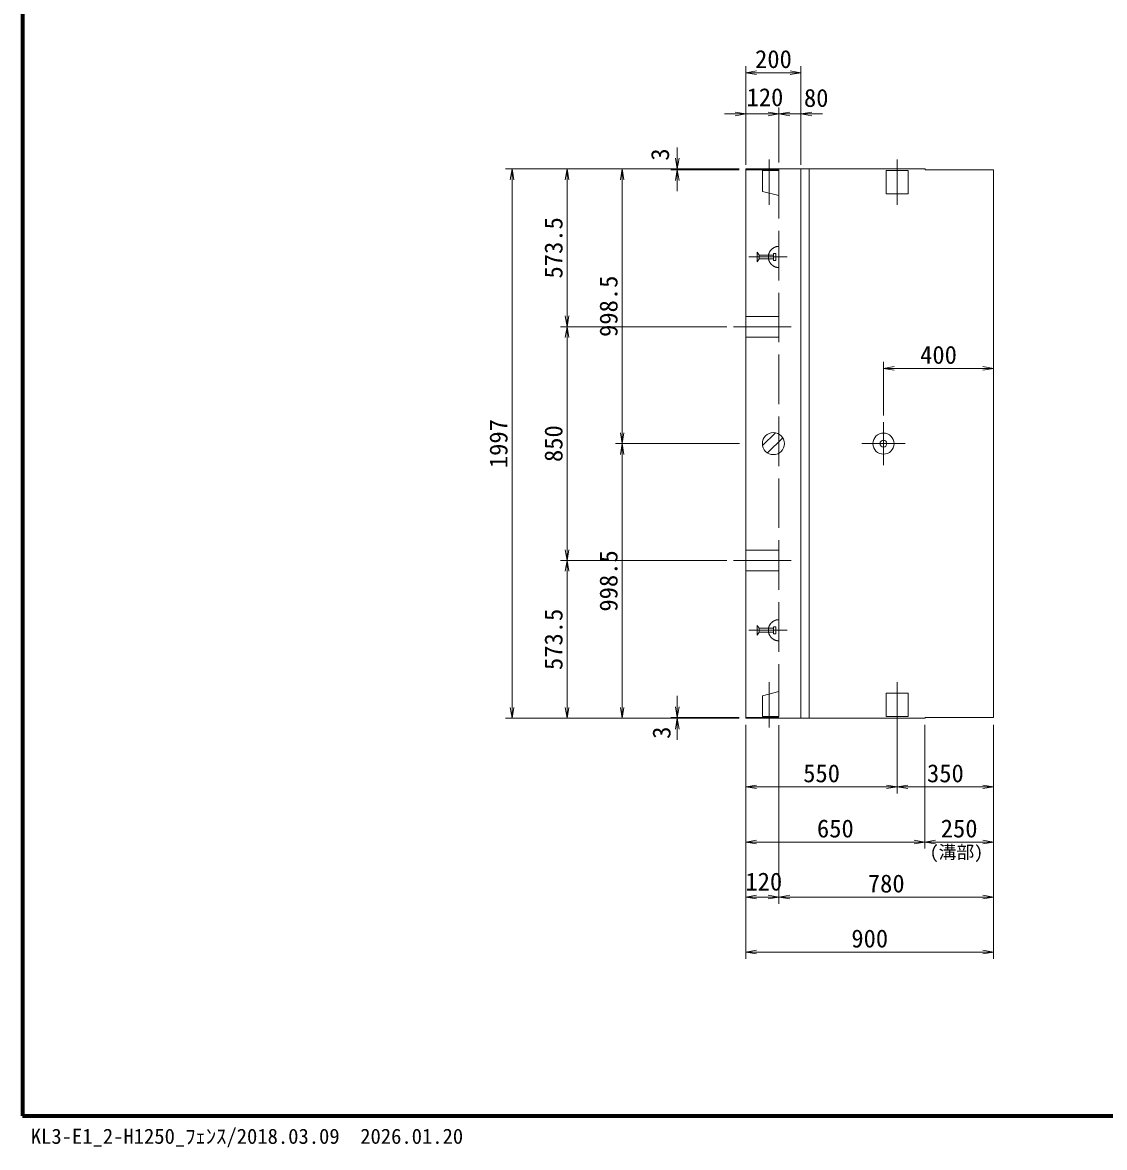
# Model space of a CAD drawing. Units: millimetres at full size, sheet at 1:30; some dimension numbers follow another scale. Extents: x 122209 to 134059, y -1498 to 6777.
# Drawn here: x 122209 to 126141, y -1498 to 2591 of the extents above; entities that cross this region are included whole.
import ezdxf
from ezdxf.enums import TextEntityAlignment as Align

# ---------------------------------------------------------------- set-up
doc = ezdxf.new("R2010")
doc.units = ezdxf.units.MM
doc.header["$LTSCALE"] = 30
doc.linetypes.add('CHAIN', pattern=[18.5, 12, -1.5, 3.5, -1.5])
doc.linetypes.add('DASHED', pattern=[7.5, 6, -1.5])
for name, color, linetype, lineweight in [('01図枠', 1, 'Continuous', 70), ('中心', 6, 'CHAIN', 9), ('外形線', 7, 'Continuous', 13), ('寸法', 2, 'Continuous', 9), ('細線', 4, 'Continuous', 9)]:
    doc.layers.add(name, color=color, linetype=linetype, lineweight=lineweight)
doc.layers.add('文字', color=7, linetype='Continuous')
doc.styles.add('ＭＳ ゴシック', font='')
doc.styles.get('ＭＳ ゴシック').set_extended_font_data('MS Gothic')

# ---------------------------------------------------------------- blocks, each defined once
blk = doc.blocks.new('open_arrow')
at = {"color": 0, "linetype": 'Continuous', "lineweight": -2}
blk.add_lwpolyline([(7.5, 1.25), (0, 0), (7.5, -1.25)], dxfattribs=at)

msp = doc.modelspace()

# ---------------------------------------------------------------- hatches: boundary and pattern name
at = {"layer": '細線'}
h = msp.add_hatch(dxfattribs=at)
h.set_pattern_fill('USER', color=256, style=0, pattern_type=2)
h.set_pattern_definition([(45, (346.19, 23.88), (-22.45064, 22.45064), [])])
h.paths.add_polyline_path([(124957.11, 1095.73, -0.27564), (124978.11, 1060.53, -0.27564), (124957.11, 1025.33, -0.56784), (124898.11, 1060.53, -0.56784)])

# ---------------------------------------------------------------- linework, layer by layer
at = {"layer": '01図枠'}
msp.add_lwpolyline([(122208.55, -1383.36), (134058.55, -1383.36), (134058.55, 6776.64), (122208.55, 6776.64)], close=True, dxfattribs=at)
at = {"layer": '中心'}
for p, q in [((124923.11, 1928.03), (124923.11, 2093.03)), ((125388.11, 1928.03), (125388.11, 2093.03)), ((124988.11, 1739.03), (124849.11, 1739.03)), ((124793.11, 1485.53), (125003.11, 1485.53)), ((125338.11, 1139.03), (125338.11, 982.03)), ((125416.61, 1060.53), (125259.61, 1060.53)), ((124793.11, 635.53), (125003.11, 635.53)), ((124988.11, 382.03), (124849.11, 382.03)), ((124923.11, 193.03), (124923.11, 28.03)), ((125388.11, 193.03), (125388.11, 28.03))]:
    msp.add_line(p, q, dxfattribs=at)
at = {"layer": '外形線'}
for p, q in [((124838.11, 2059.03), (125488.11, 2059.03)), ((124838.11, 2059.03), (124838.11, 62.03)), ((125038.11, 2059.03), (125038.11, 62.03)), ((125491.11, 2056.03), (125488.11, 2059.03)), ((125491.11, 2056.03), (125738.11, 2056.03)), ((125738.11, 65.03), (125738.11, 2056.03)), ((124838.11, 62.03), (125488.11, 62.03)), ((125488.11, 62.03), (125491.11, 65.03)), ((125491.11, 65.03), (125738.11, 65.03))]:
    msp.add_line(p, q, dxfattribs=at)
msp.add_circle((124938.11, 1060.53), 40, dxfattribs=at)
at = {"layer": '寸法'}
for p, q in [((124838.11, 2074.03), (124838.11, 2433.03)), ((125038.11, 2074.03), (125038.11, 2433.03)), ((124838.11, 2409.03), (125038.11, 2409.03)), ((125036.11, 2259.03), (124760.11, 2259.03)), ((124838.11, 2083.03), (124838.11, 2283.03)), ((124880.11, 2259.03), (125116.11, 2259.03)), ((124958.11, 2083.03), (124958.11, 2283.03)), ((124958.11, 2083.03), (124958.11, 2283.03)), ((125038.11, 2083.03), (125038.11, 2283.03)), ((124588.75, 2137.03), (124588.75, 1978.03)), ((124814.11, 2059.03), (123964.11, 2059.03)), ((123988.11, 2059.03), (123988.11, 62.03)), ((124814.11, 2059.03), (124164.11, 2059.03)), ((124188.11, 2059.03), (124188.11, 1485.53)), ((124814.11, 2059.03), (124364.11, 2059.03)), ((124388.11, 2059.03), (124388.11, 1060.53)), ((124814.11, 2059.03), (124564.75, 2059.03)), ((124814.11, 2056.03), (124564.75, 2056.03)), ((124769.11, 1485.53), (124164.11, 1485.53)), ((124769.11, 1485.53), (124164.11, 1485.53)), ((124188.11, 1485.53), (124188.11, 635.53)), ((125338.11, 1163.03), (125338.11, 1357.88)), ((125738.11, 1157.9), (125738.11, 1357.88)), ((125738.11, 1333.88), (125338.11, 1333.88)), ((124815.11, 1060.53), (124364.11, 1060.53)), ((124815.11, 1060.53), (124364.11, 1060.53)), ((124388.11, 1060.53), (124388.11, 62.03)), ((124769.11, 635.53), (124164.11, 635.53)), ((124769.11, 635.53), (124164.11, 635.53)), ((124188.11, 635.53), (124188.11, 62.03)), ((124588.75, -15.97), (124588.75, 143.03)), ((124814.11, 62.03), (123964.11, 62.03)), ((124814.11, 62.03), (124164.11, 62.03)), ((124814.11, 62.03), (124364.11, 62.03)), ((124814.11, 65.03), (124564.75, 65.03)), ((124814.11, 62.03), (124564.75, 62.03)), ((124838.11, 38.03), (124838.11, -811.97)), ((124838.11, 38.03), (124838.11, -611.97)), ((124838.11, 38.03), (124838.11, -411.97)), ((124838.11, 38.03), (124838.11, -211.33)), ((124958.11, 37.38), (124958.11, -611.97)), ((124958.11, 37.38), (124958.11, -611.97)), ((125388.11, 38.03), (125388.11, -211.33)), ((125388.11, 38.03), (125388.11, -211.33)), ((125488.11, 38.03), (125488.11, -411.97)), ((125488.11, 38.03), (125488.11, -411.97)), ((125738.11, 38.03), (125738.11, -811.97)), ((125738.11, 38.03), (125738.11, -611.97)), ((125738.11, 38.03), (125738.11, -411.97)), ((125738.11, 38.03), (125738.11, -211.33)), ((124838.11, -187.33), (125388.11, -187.33)), ((125738.11, -187.33), (125388.11, -187.33)), ((124838.11, -387.97), (125488.11, -387.97)), ((125488.11, -387.97), (125738.11, -387.97)), ((124838.11, -587.97), (124958.11, -587.97)), ((124958.11, -587.97), (125738.11, -587.97)), ((124838.11, -787.97), (125738.11, -787.97))]:
    msp.add_line(p, q, dxfattribs=at)
at = {"layer": '寸法', "color": 3, "linetype": 'DASHED'}
for p, q in [((124958.11, 1777.53), (124958.11, 1700.53)), ((124879.11, 1721.53), (124879.11, 1756.53)), ((124879.11, 1756.53), (124886.78, 1746.03)), ((124886.78, 1732.03), (124879.11, 1721.53)), ((124938.78, 1746.03), (124886.78, 1746.03)), ((124886.78, 1746.03), (124886.78, 1732.03)), ((124938.78, 1732.03), (124886.78, 1732.03)), ((124938.78, 1726.53), (124938.78, 1751.53)), ((124938.78, 1751.53), (124947.11, 1751.53)), ((124947.11, 1726.53), (124938.78, 1726.53)), ((124947.11, 1751.53), (124947.11, 1726.53)), ((124958.11, 343.53), (124958.11, 420.53)), ((124886.78, 389.03), (124879.11, 399.53)), ((124879.11, 399.53), (124879.11, 364.53)), ((124879.11, 364.53), (124886.78, 375.03)), ((124938.78, 389.03), (124886.78, 389.03)), ((124886.78, 375.03), (124886.78, 389.03)), ((124938.78, 375.03), (124886.78, 375.03)), ((124947.11, 394.53), (124938.78, 394.53)), ((124938.78, 394.53), (124938.78, 369.53)), ((124938.78, 369.53), (124947.11, 369.53)), ((124947.11, 369.53), (124947.11, 394.53))]:
    msp.add_line(p, q, dxfattribs=at)
at = {"layer": '寸法', "color": 3}
for radius in [38.5, 12.5]:
    msp.add_circle((125338.11, 1060.53), radius, dxfattribs=at)
at = {"layer": '寸法', "color": 3, "linetype": 'DASHED'}
for centre in [(124958.11, 1739.03), (124958.11, 382.03)]:
    msp.add_arc(centre, 38.5, 90, 270, dxfattribs=at)
at = {"layer": '細線', "linetype": 'DASHED'}
for p, q in [((124838.11, 2056.03), (124958.11, 2056.03)), ((124898.11, 2053.03), (124898.11, 1977.03)), ((124898.11, 2053.03), (124958.11, 2053.03)), ((124958.11, 2059.03), (124958.11, 62.03)), ((124958.11, 2053.03), (124958.11, 1962.03)), ((124898.11, 1977.03), (124958.11, 1962.03)), ((124898.11, 144.03), (124958.11, 159.03)), ((124898.11, 68.03), (124898.11, 144.03)), ((124958.11, 68.03), (124958.11, 159.03)), ((124838.11, 65.03), (124958.11, 65.03)), ((124898.11, 68.03), (124958.11, 68.03))]:
    msp.add_line(p, q, dxfattribs=at)
at = {"layer": '細線'}
for p, q in [((125068.11, 2059.03), (125068.11, 62.03)), ((125428.11, 2053.03), (125348.11, 2053.03)), ((125348.11, 1968.03), (125348.11, 2053.03)), ((125428.11, 1968.03), (125428.11, 2053.03)), ((125428.11, 1968.03), (125348.11, 1968.03)), ((125428.11, 153.03), (125348.11, 153.03)), ((125348.11, 153.03), (125348.11, 68.03)), ((125428.11, 153.03), (125428.11, 68.03)), ((125428.11, 68.03), (125348.11, 68.03))]:
    msp.add_line(p, q, dxfattribs=at)
at = {"layer": '細線', "linetype": 'DASHED'}
for points in [[(124838.11, 1448.03), (124958.11, 1448.03), (124958.11, 1523.03), (124838.11, 1523.03)], [(124838.11, 673.03), (124958.11, 673.03), (124958.11, 598.03), (124838.11, 598.03)]]:
    msp.add_lwpolyline(points, close=True, dxfattribs=at)

# ---------------------------------------------------------------- block references
at = {"layer": '寸法', "xscale": 5.2, "yscale": 5.2}
for p in [(124838.11, 2409.03), (124958.11, 2259.03), (125038.11, 2259.03), (125338.11, 1333.88), (124838.11, -187.33), (125388.11, -187.33), (124838.11, -387.97), (125488.11, -387.97), (124838.11, -587.97), (124958.11, -587.97), (124838.11, -787.97)]:
    msp.add_blockref('open_arrow', p, dxfattribs=at)
for p, rotation in [((125038.11, 2409.03), 180), ((124838.11, 2259.03), 180), ((124958.11, 2259.03), 180), ((124588.75, 2059.03), 90), ((123988.11, 2059.03), 270), ((124188.11, 2059.03), 270), ((124388.11, 2059.03), 270), ((124588.75, 2056.03), 270), ((124188.11, 1485.53), 90), ((124188.11, 1485.53), 270), ((125738.11, 1333.88), 180), ((124388.11, 1060.53), 90), ((124388.11, 1060.53), 270), ((124188.11, 635.53), 90), ((124188.11, 635.53), 270), ((123988.11, 62.03), 90), ((124188.11, 62.03), 90), ((124388.11, 62.03), 90), ((124588.75, 65.03), 90), ((124588.75, 62.03), 270), ((125388.11, -187.33), 180), ((125738.11, -187.33), 180), ((125488.11, -387.97), 180), ((125738.11, -387.97), 180), ((124958.11, -587.97), 180), ((125738.11, -587.97), 180), ((125738.11, -787.97), 180)]:
    msp.add_blockref('open_arrow', p, dxfattribs=dict(at, rotation=rotation))

# ---------------------------------------------------------------- texts
at = {"layer": '寸法', "style": 'ＭＳ ゴシック'}
for s, p in [('200', (124938.11, 2458.53)), ('120', (124907.29, 2319.93)), ('80', (125093.57, 2317.39)), ('400', (125538.11, 1383.38)), ('550', (125113.11, -137.83)), ('350', (125563.11, -137.83)), ('650', (125163.11, -338.47)), ('250', (125613.11, -338.47)), ('120', (124903.11, -531.55)), ('780', (125348.11, -538.47)), ('900', (125288.11, -738.47))]:
    msp.add_text(s, height=65.51, dxfattribs=at).set_placement(p, align=Align.MIDDLE_CENTER)
for s, p in [('3', (124525.93, 2111.48)), ('573.5', (124138.61, 1772.28)), ('998.5', (124338.61, 1559.78)), ('1997', (123938.61, 1060.53)), ('850', (124138.61, 1060.53)), ('998.5', (124338.61, 561.28)), ('573.5', (124138.61, 348.78)), ('3', (124531.22, 9.59))]:
    msp.add_text(s, height=65.51, rotation=90, dxfattribs=at).set_placement(p, align=Align.MIDDLE_CENTER)
at = {"layer": '寸法', "color": 3, "style": 'ＭＳ ゴシック'}
msp.add_text('(溝部)', height=47.47, dxfattribs=at).set_placement((125506.15, -462.55), align=Align.BOTTOM_LEFT)
at = {"layer": '文字', "style": 'ＭＳ ゴシック'}
msp.add_text('KL3-E1_2-H1250_ﾌｪﾝｽ/2018.03.09  2026.01.20', height=54.99, dxfattribs=at).set_placement((122238.7, -1501.45), align=Align.BOTTOM_LEFT)

doc.saveas('drawing.dxf')
